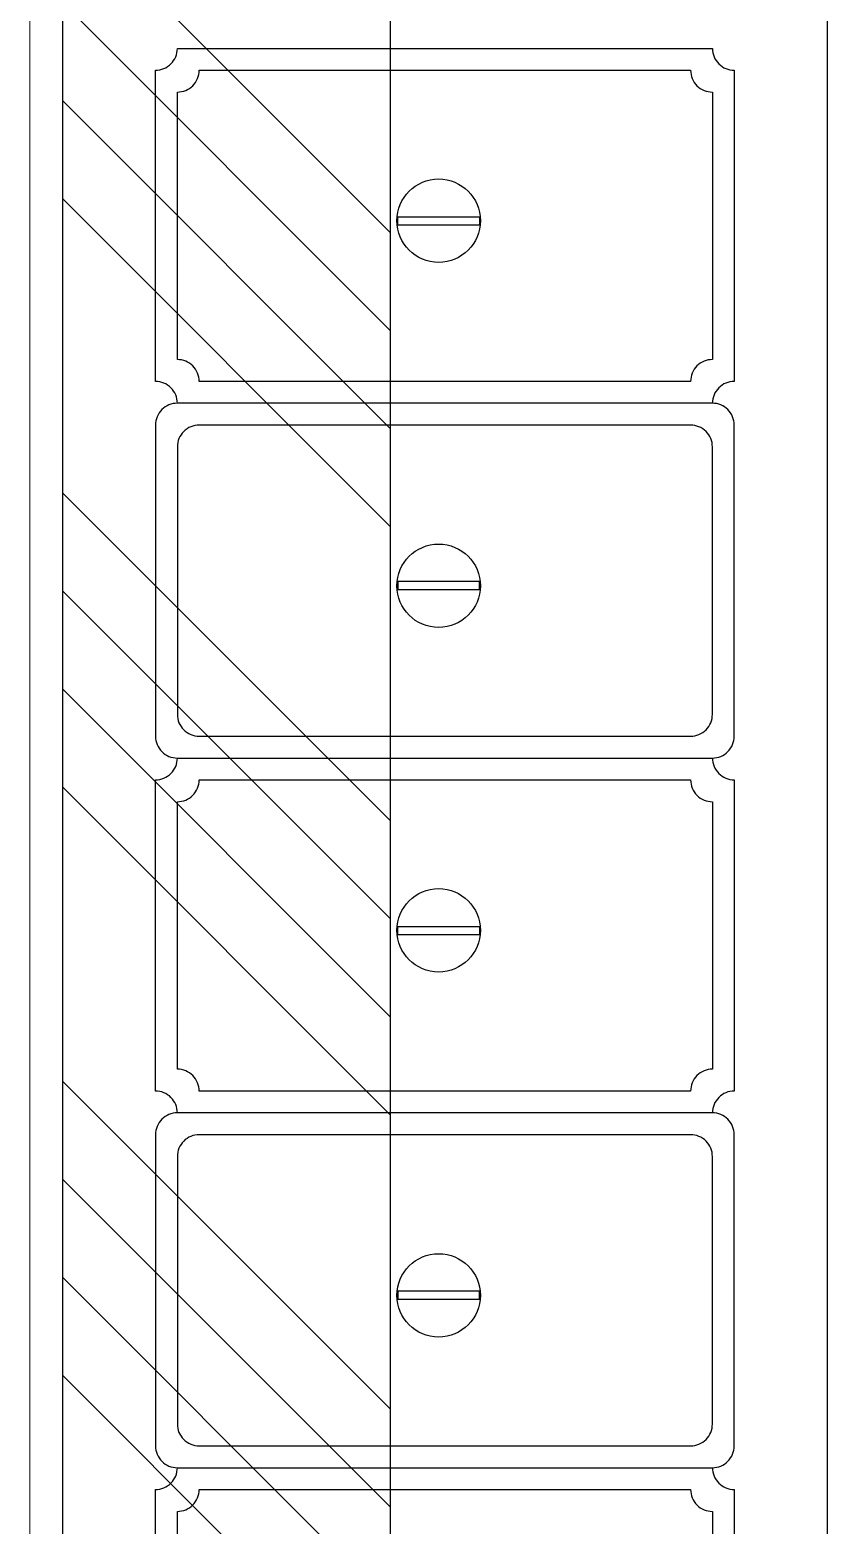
# Model space of a CAD drawing. Header units: millimetres. Extents: x -29311 to -3405, y 28913 to 42880.
# Drawn here: x -26153.4 to -26080.4, y 40031 to 40168 of the extents above; entities that cross this region are included whole.
import ezdxf

# ---------------------------------------------------------------- set-up
doc = ezdxf.new("R2010")
doc.units = ezdxf.units.MM
doc.linetypes.add('NewLinetype1', pattern=[0])
doc.layers.add('GRC-Ekipman', color=4, linetype='Continuous', lineweight=25)

# ---------------------------------------------------------------- blocks, each defined once
blk = doc.blocks.new('Sıcak Serv. Ünit(GN). L190')
at = {"linetype": 'NewLinetype1', "lineweight": 0}
h = blk.add_hatch(dxfattribs=at)
h.set_pattern_fill('ANSI34-METRIC', color=251, scale=2, style=0)
h.set_pattern_definition([(45, (1041.072, 1060.847), (-26.9408, 26.9408), []), (45, (1050.052, 1060.847), (-26.9408, 26.9408), []), (45, (1059.033, 1060.847), (-26.9408, 26.9408), []), (45, (1068.013, 1060.847), (-26.9408, 26.9408), [])])
h.paths.add_polyline_path([(-190, -40), (-190, -70), (0, -70), (0, -40)])
for p, q in [((-190, 0), (0, 0)), ((-190, -40), (0, -40)), ((0, -70), (-190, -70)), ((0, -70), (-190, -70)), ((-3, -70), (-187, -70))]:
    blk.add_line(p, q)
at = {"color": 45, "lineweight": 0}
for p, q in [((0, -73), (-190, -73)), ((-187, -73), (-3, -73))]:
    blk.add_line(p, q, dxfattribs=at)
at = {"color": 33}
for points in [[(-144, -10.5), (-144, -59.5, 0.414214), (-146, -61.5), (-174.5, -61.5, 0.414214), (-176.5, -59.5), (-176.5, -10.5, 0.414214), (-174.5, -8.5), (-146, -8.5, 0.414214)], [(-144, -10.5), (-144, -59.5, 0.414214), (-142, -61.5), (-113.5, -61.5, 0.414214), (-111.5, -59.5), (-111.5, -10.5, 0.414214), (-113.5, -8.5), (-142, -8.5, 0.414214)], [(-79, -10.5), (-79, -59.5, 0.414214), (-81, -61.5), (-109.5, -61.5, 0.414214), (-111.5, -59.5), (-111.5, -10.5, 0.414214), (-109.5, -8.5), (-81, -8.5, 0.414214)], [(-79, -10.5), (-79, -59.5, 0.414214), (-77, -61.5), (-48.5, -61.5, 0.414214), (-46.5, -59.5), (-46.5, -10.5, 0.414214), (-48.5, -8.5), (-77, -8.5, 0.414214)], [(-14, -10.5), (-14, -59.5, 0.414214), (-16, -61.5), (-44.5, -61.5, 0.414214), (-46.5, -59.5), (-46.5, -10.5, 0.414214), (-44.5, -8.5), (-16, -8.5, 0.414214)], [(-146, -12.5), (-146, -57.5, 0.414214), (-148, -59.5), (-172.5, -59.5, 0.414214), (-174.5, -57.5), (-174.5, -12.5, 0.414214), (-172.5, -10.5), (-148, -10.5, 0.414214)], [(-142, -12.5), (-142, -57.5, 0.414214), (-140, -59.5), (-115.5, -59.5, 0.414214), (-113.5, -57.5), (-113.5, -12.5, 0.414214), (-115.5, -10.5), (-140, -10.5, 0.414214)], [(-81, -12.5), (-81, -57.5, 0.414214), (-83, -59.5), (-107.5, -59.5, 0.414214), (-109.5, -57.5), (-109.5, -12.5, 0.414214), (-107.5, -10.5), (-83, -10.5, 0.414214)], [(-77, -12.5), (-77, -57.5, 0.414214), (-75, -59.5), (-50.5, -59.5, 0.414214), (-48.5, -57.5), (-48.5, -12.5, 0.414214), (-50.5, -10.5), (-75, -10.5, 0.414214)], [(-16, -12.5), (-16, -57.5, 0.414214), (-18, -59.5), (-42.5, -59.5, 0.414214), (-44.5, -57.5), (-44.5, -12.5, 0.414214), (-42.5, -10.5), (-18, -10.5, 0.414214)]]:
    blk.add_lwpolyline(points, format="xyb", close=True, dxfattribs=at)
for points in [[(-160.32, -31.82), (-160.32, -39.32), (-161.07, -39.32), (-161.07, -31.82)], [(-127.68, -31.82), (-127.68, -39.32), (-126.93, -39.32), (-126.93, -31.82)], [(-95.32, -31.82), (-95.32, -39.32), (-96.07, -39.32), (-96.07, -31.82)], [(-62.68, -31.82), (-62.68, -39.32), (-61.93, -39.32), (-61.93, -31.82)]]:
    blk.add_lwpolyline(points, close=True, dxfattribs=at)
for centre in [(-160.72, -35.57), (-127.28, -35.57), (-95.72, -35.57), (-62.28, -35.57)]:
    blk.add_circle(centre, 3.82, dxfattribs=at)

msp = doc.modelspace()

# ---------------------------------------------------------------- block references
at = {"layer": 'GRC-Ekipman', "rotation": 270}
msp.add_blockref('Sıcak Serv. Ünit(GN). L190', (-26080.38, 39989.77), dxfattribs=at)

doc.saveas('drawing.dxf')
